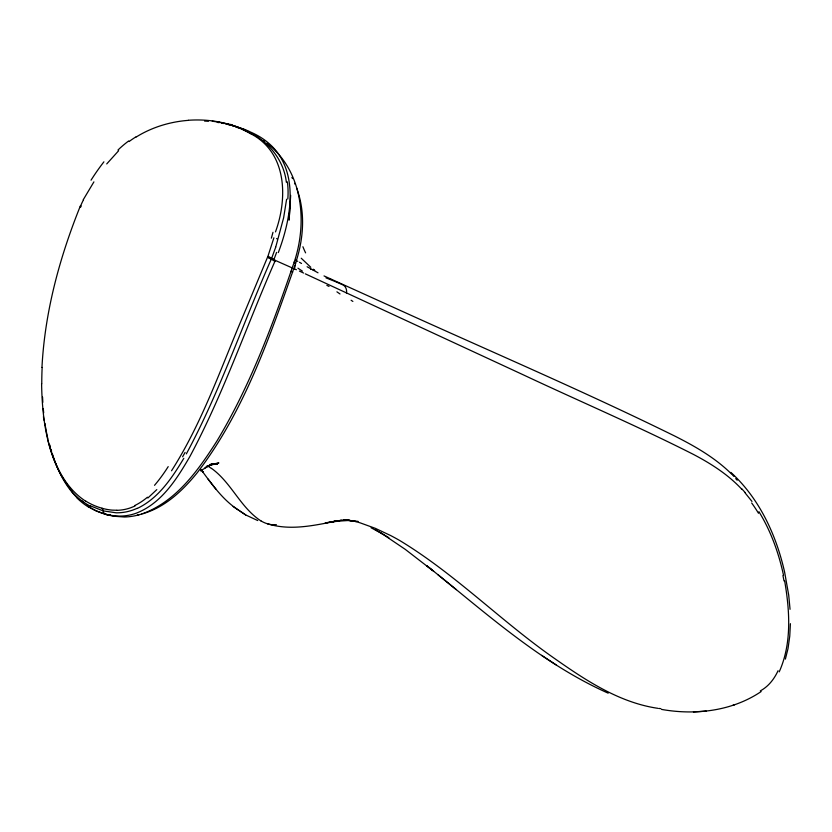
<?xml version="1.0" encoding="UTF-8"?>
<svg xmlns="http://www.w3.org/2000/svg" width="832" height="832" viewBox="0 0 832 832"><rect width="100%" height="100%" fill="white"/><g stroke="black" fill="none" stroke-linecap="round" stroke-linejoin="round"><path stroke-width="1.25" d="M278.294 252.595C294.632 209.435 301.444 152.828 248.914 131.373M41.964 367.411C44.803 312.052 59.488 257.899 80.09 206.638A7.155 1.425 21.4 0 1 80.621 207.085M790.4 623.678L789.755 636.147L788.018 648.575L785.377 659.09M290.67 195.406L289.089 220.116L290.295 201.864M286.614 199.254L283.608 217.88L275.725 247.104M275.496 231.889C287.716 198.359 287.102 153.15 251.524 134.16M273.894 237.817L267.998 256.079A7.259 1.404 22.7 0 0 271.69 258.222A7.093 1.394 24 0 1 275.319 260.416L292.178 267.894M292.417 267.166C308.142 225.701 304.231 171.902 266.833 143.156M275.683 247.218L271.669 258.263M295.433 263.494C303.368 240.094 305.583 214.011 297.419 190.351M294.83 265.346L292.531 272.178C267.946 341.91 242.674 413.525 197.194 472.794C183.466 489.622 166.982 505.627 145.995 512.72M292.302 267.53L291.054 271.222C270.941 329.659 248.882 387.993 216.871 441.106C198.182 470.434 176.01 501.769 141.898 513.958M171.527 470.787C202.29 422.614 220.875 368.035 243.183 315.744L267.582 257.098A7.166 1.206 23.8 0 0 271.253 259.23C242.684 323.981 220.022 391.498 186.337 453.887M275.319 260.416C246.615 325.614 223.642 393.442 189.987 456.352C176.862 478.93 161.554 503.526 136.001 513.282A76.918 61.131 85.3 0 1 122.398 516.017C110.562 516.558 98.696 513.094 88.65 506.917M779.199 671.871C792.012 643.406 789.755 610.678 784.618 580.684M83.283 199.68L93.912 181.875M183.81 458.318C172.058 477.88 158.475 498.41 137.186 508.498M106.725 163.935L118.633 150.738M156.801 489.611L147.857 498.014M200.491 470.85L212.077 463.986L205.057 467.75L206.419 467.043M761.166 691.548C732.233 711.131 695.386 715.437 661.544 709.405M136.167 137.03C151.85 127.265 170.019 121.732 188.406 120.349M207.782 466.367L213.824 463.715L206.721 466.294L218.899 462.925L211.349 464.422L217.318 464.079L210.86 464.412M135.023 506.033L130.562 507.822A70.554 55.609 82.7 0 1 116.844 510.328M732.774 705.422L734.708 704.683M358.145 521.404L343.678 519.834L351.208 520.655L340.652 520.343L349.232 520.229L331.001 521.924L339.269 520.582C315.65 525.023 291.221 531.222 267.457 523.765M339.269 520.582L325.187 522.974L333.466 521.581M331.001 521.924L340.974 520.333M693.43 711.911L706.191 711.11M209.82 464.495L217.318 464.079M276.38 524.69L271.856 524.607M116.844 510.266L112.008 510.11A82.524 64.886 78.5 0 1 102.055 508.279A7.051 4.046 -75.1 0 1 103.168 510.879A7.093 4.077 -74.9 0 0 105.196 514.082L112.84 516.162L124.478 517.005A78.988 64.21 -66 0 0 141.898 513.958M210.486 464.516L211.39 464.578M658.84 708.438L660.847 708.656M657.842 708.323C617.999 702.437 583.617 678.922 551.377 656.25C499.45 619.528 454.324 573.518 399.745 540.53A682.344 392.829 -74.9 0 0 390.614 535.527L375.305 528.33L360.246 522.881A412.1 237.245 -74.9 0 0 351.634 520.551M218.941 122.273L225.482 123.542M349.45 520.447L356.273 521.581M221.593 123.105L224.099 123.552M225.753 123.874L228.218 124.405M225.763 123.604L240.094 127.962A141.398 105.206 -36.6 0 1 245.95 130.374M229.871 124.79L231.504 125.195M293.259 268.58L296.431 269.724M295.776 260.489L297.773 261.342M234.478 126.006L232.596 125.486L233.033 126.027M235.279 126.246L244.514 129.459M235.934 127.088L236.111 127.15A141.367 115.066 -65.6 0 1 249.829 132.486L254.509 134.919M257.754 520.562L245.742 514.966L240.001 511.118M305.313 273.842L522.964 374.681C579.706 401.367 637.447 426.015 693.378 454.386C711.006 463.632 728.083 474.542 741.738 489.185M608.182 693.17C540.082 662.782 484.494 611.655 426.774 565.739L432.401 570.242M303.628 273.052L299.437 271.097M324.022 275.922L394.046 307.611C487.479 350.137 581.984 390.416 674.118 435.739C694.918 446.191 715.52 457.912 732.056 474.531M90.511 505.908L103.168 510.879L116.168 512.803A75.806 60.039 85.2 0 0 137.124 508.31M371.082 527.769L382.626 533.988M318.011 272.802L307.112 266.739M299.468 262.278L301.527 263.463M252.086 133.588C270.161 143.385 284.055 161.554 286.364 182.26M255.674 135.574L256.838 136.261M375.284 529.641L388.887 537.701M260.884 520.884C240.375 507.52 231.348 482.57 211.526 468.395M381.503 533.333L405.153 549.286L433.618 571.262M541.684 655.356L555.974 664.789M201.344 470.038C212.306 484.754 223.101 500.313 238.857 510.328M85.81 501.28C64.865 487.843 53.914 463.778 48.006 440.43M233.158 506.501L245.742 514.966M295.038 263.016L295.495 263.318A9.672 0.998 17.7 0 0 294.05 262.111M263.588 140.691L264.68 141.492M313.31 269.225L314.725 270.369M310.783 267.27L301.226 258.222M438.017 574.777L456.269 589.638M730.86 472.389C759.387 498.493 776.287 534.976 784.638 572.26L788.715 595.13L790.046 609.315M732.67 475.145L733.897 476.393M76.648 497.318C64.688 485.191 57.169 469.446 52.208 453.336M745.098 492.898L751.972 501.436M71.895 490.922C47.611 461.261 42.224 420.93 41.6 383.812M201.042 469.487L203.278 472.316L201.084 469.508M208.021 479.024L216.133 489.414M758.93 511.68C770.921 531.18 778.742 553.01 783.536 575.328M292.531 272.178L292.219 271.638M291.918 177.434L292.51 178.589M294.705 183.279L295.194 184.434M296.566 187.949L297.003 189.145M51.022 449.259L51.605 451.308M49.91 445.058L50.45 447.169M47.913 439.244L46.29 431.402M46.134 430.518L45.531 427.014M44.98 423.488L45.386 426.13M43.68 412.942L43.274 408.533M42.827 402.355L42.557 397.062M242.871 129.761A132.475 98.041 -35.8 0 1 251.43 134.274M227.23 123.656A140.785 104.395 -36 0 1 243.1 129.459M272.969 232.305A295.246 160.607 -62.6 0 1 271.378 238.16M110.25 514.53A8.83 5.044 -73.9 0 1 107.016 514.883L96.023 510.775L91.052 508.009A78.988 64.428 -65.9 0 1 86.424 504.764M291.054 271.222A9.714 0.582 19.6 0 1 292.583 272.054M276.567 252.408A86.081 61.048 -56.3 0 1 273.645 260.021M271.253 259.23A7.093 1.31 24.6 0 1 274.862 261.435M244.546 129.407A144.186 106.87 -35.9 0 1 248.955 131.321M245.804 130.562A136.521 101.254 -35.7 0 1 251.919 133.661M287.342 181.823A93.153 68.422 -49.1 0 1 287.82 198.973M271.336 259.022A7.197 1.383 23.9 0 1 267.706 256.828M185.089 452.4A232.419 137.03 -74 0 1 182.603 456.789M102.066 508.217A79.508 62.618 79.1 0 1 85.852 501.166M232.305 125.185A7.082 4.077 -74.9 0 0 229.809 124.613A7.072 4.077 -74.9 0 1 227.126 123.854A136.646 101.785 -36.6 0 0 188.427 120.266M83.814 502.58A78.988 64.428 -65.9 0 1 82.15 501.03M88.577 507.104A76.918 61.984 84.8 0 1 76.513 497.526M212.274 121.274A141.398 105.196 -36.6 0 1 218.982 122.179M204.578 121.077A136.521 100.932 -35.9 0 1 208.374 121.285M81.141 206.18A7.218 1.362 23.1 0 0 80.506 205.618L80.205 206.367A7.176 1.487 22.7 0 1 80.714 206.835M43.878 420.077A232.419 222.903 -72.1 0 1 43.441 416.551M90.418 506.23A75.806 61.204 84.5 0 1 71.594 491.338M217.391 122.398A144.186 106.829 -35.9 0 1 219.097 122.637M145.038 513.094A77.459 63.055 -65.7 0 1 143.125 513.656M139.277 514.592A77.459 63.055 -65.7 0 1 137.363 514.956M326.019 277.888A454.782 370.386 -66.1 0 1 342.867 284.887A9.131 7.145 -66.1 0 1 346.507 293.27M314.018 270.067A41.777 3.13 22 0 1 312.832 269.828M311.095 269.412A41.777 3.13 22 0 1 310.648 269.298M276.879 238.794A66.83 1.092 35.6 0 1 276.598 238.586M305.604 252.866A141.336 79.914 -65.2 0 1 302.91 246.73M741.77 488.831A206.159 86.986 80.5 0 1 745.139 492.534M751.67 502.986A154.96 66.529 81.2 0 1 758.503 513.271M782.943 575.588A217.568 170.685 -78.4 0 1 784.014 580.934M778.045 670.717A60.102 41.756 81.5 0 1 760.313 690.882M735.706 478.608A222.082 91.666 79.7 0 1 737.194 480.241M295.578 262.61A44.99 42.921 -20.7 0 1 294.414 268.923M352.872 301.434A159.609 5.71 32.3 0 1 351.104 300.248M326.851 285.355A165.277 2.579 27.2 0 1 329.025 286.426M302.401 271.107A270.379 35.11 15.8 0 1 297.939 268.174M329.191 278.595A157.966 3.838 27 0 1 331.084 279.5M295.797 259.834A159.037 1.914 32.3 0 1 296.494 260.135M336.918 291.834A171.278 4.846 36.2 0 1 340.007 293.966M207.605 465.993A94.962 54.673 -74.9 0 1 211.474 468.51M271.835 524.69A80.298 46.228 -74.9 0 1 260.894 520.842M168.199 466.627A145.309 98.051 -78.8 0 1 154.523 485.326M147.451 497.203A86.351 66.57 89.5 0 1 134.867 505.492M41.766 383.812A334.173 332.311 -26.4 0 1 42.151 367.422M80.766 205.566A73.819 66.186 -46.4 0 1 83.491 199.774M91.042 180.18A221.915 214.614 -33.2 0 1 103.906 161.834M117.957 150.051A91.718 78.406 -43.3 0 1 128.69 140.951M129.085 141.534A86.33 71.063 -42.8 0 1 136.053 136.802"/></g></svg>
